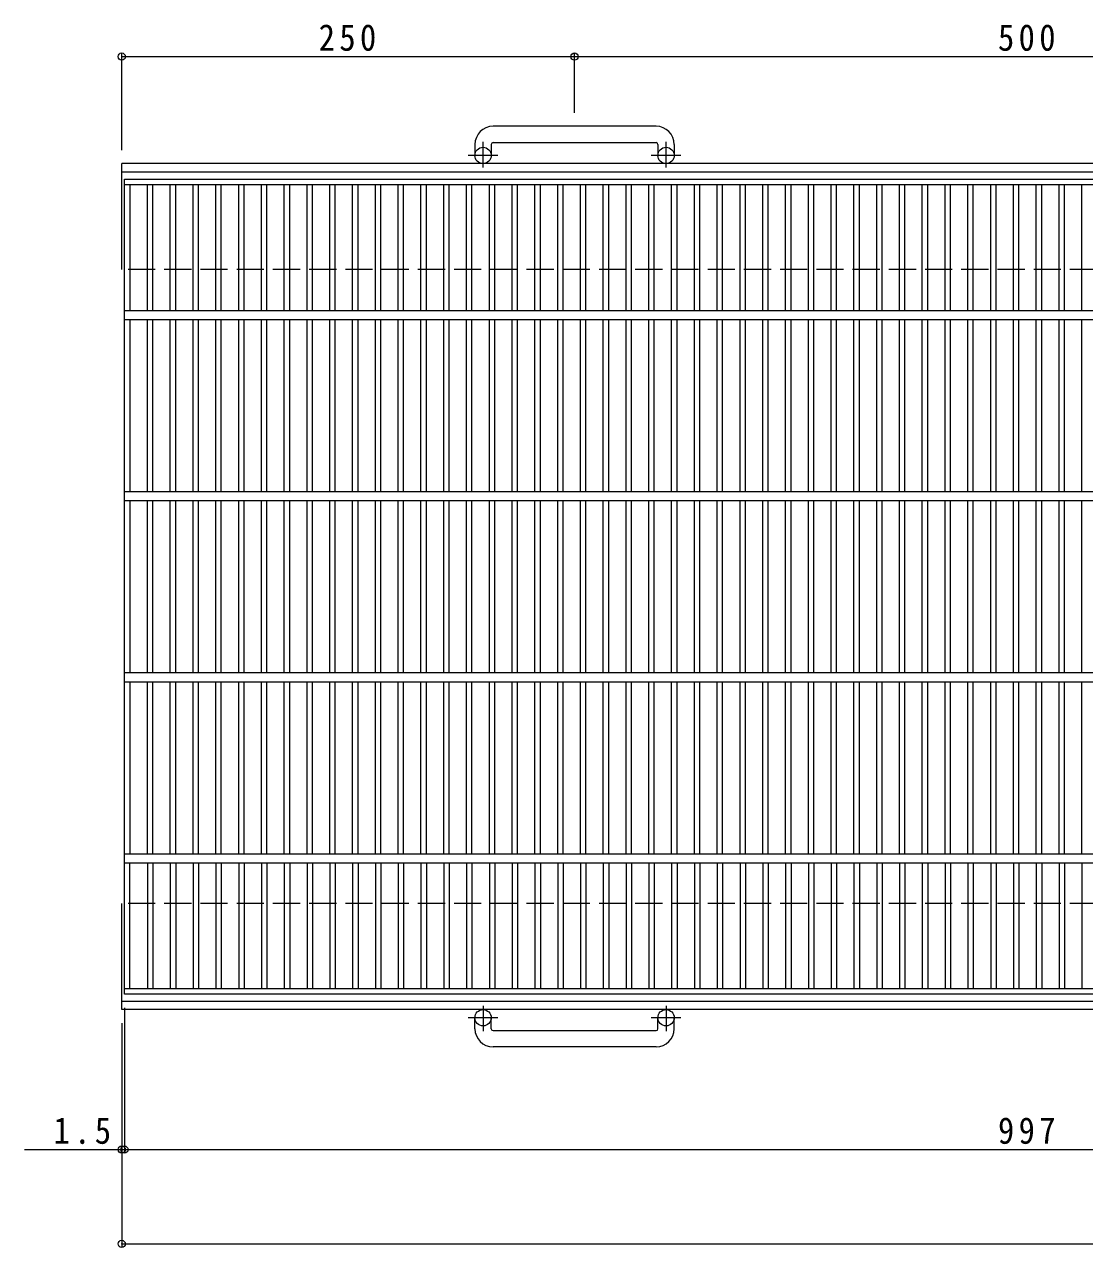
# Model space of a CAD drawing. Units: millimetres, scale not verified. Extents: x -890 to 876, y -687 to 640.
# Drawn here: x -890 to -305, y -189 to 486 of the extents above; entities that cross this region are included whole.
import ezdxf

# ---------------------------------------------------------------- set-up
doc = ezdxf.new("R2010")
doc.units = ezdxf.units.MM
doc.header["$LTSCALE"] = 5
doc.header["$PDMODE"] = 32
doc.header["$PDSIZE"] = 4
doc.linetypes.add('CHAIN1', pattern=[8, 5, -1, 1, -1])
doc.linetypes.add('DASHED3', pattern=[4, 3, -1])
for name, color, linetype, lineweight in [('A-1_ピット', 2, 'Continuous', 9), ('A-2_蓋', 3, 'Continuous', 9), ('A-4_寸法', 7, 'Continuous', 9)]:
    doc.layers.add(name, color=color, linetype=linetype, lineweight=lineweight)
doc.styles.add('ＭＳ ゴシック', font='')
doc.styles.get('ＭＳ ゴシック').set_extended_font_data('MS Gothic')

msp = doc.modelspace()

# ---------------------------------------------------------------- linework, layer by layer
at = {"layer": 'A-1_ピット'}
for p, q in [((-541.338, 430.235), (-631.338, 430.235)), ((-641.338, 420.235), (-641.338, 414.135)), ((-632.338, 420.235), (-632.338, 414.135)), ((-631.338, 421.234), (-541.338, 421.234)), ((-540.338, 420.235), (-540.338, 414.135)), ((-531.338, 420.235), (-531.338, 414.135)), ((-836.338, 351.135), (-836.338, 409.635)), ((262.162, 409.635), (-836.338, 409.635)), ((-836.338, 405.135), (262.162, 405.135)), ((-836.338, -57.365), (-836.338, 1.134)), ((262.162, -52.865), (-836.338, -52.865)), ((262.162, -57.365), (-836.338, -57.365)), ((-641.338, -67.965), (-641.338, -61.865)), ((-632.338, -67.965), (-632.338, -61.865)), ((-540.338, -67.965), (-540.338, -61.865)), ((-531.338, -67.965), (-531.338, -61.865)), ((-631.338, -68.964), (-541.338, -68.964)), ((-541.338, -77.965), (-631.338, -77.965))]:
    msp.add_line(p, q, dxfattribs=at)
at = {"layer": 'A-1_ピット', "linetype": 'CHAIN1'}
for p, q in [((-636.838, 407.528), (-636.838, 421.625)), ((-535.838, 407.528), (-535.838, 421.625)), ((-628.675, 414.135), (-645.082, 414.135)), ((-527.675, 414.135), (-544.082, 414.135)), ((-636.838, -55.257), (-636.838, -69.355)), ((-535.838, -55.257), (-535.838, -69.355)), ((-628.675, -61.865), (-645.082, -61.865)), ((-527.675, -61.865), (-544.082, -61.865))]:
    msp.add_line(p, q, dxfattribs=at)
at = {"layer": 'A-1_ピット', "linetype": 'DASHED3'}
for p, q in [((262.162, 351.135), (-836.338, 351.135)), ((262.162, 1.134), (-836.338, 1.134))]:
    msp.add_line(p, q, dxfattribs=at)
at = {"layer": 'A-1_ピット'}
for centre in [(-636.838, 414.135), (-535.838, 414.135), (-636.838, -61.865), (-535.838, -61.865)]:
    msp.add_circle(centre, 4.5, dxfattribs=at)
for centre, radius, start, end in [((-631.338, 420.235), 10, 90, 180), ((-541.338, 420.235), 10, 0, 90), ((-631.338, 420.235), 1, 90, 180), ((-541.338, 420.235), 1, 0, 90), ((-631.338, -67.965), 10, 180, 270), ((-631.338, -67.965), 1, 180, 270), ((-541.338, -67.965), 10, 270, 0), ((-541.338, -67.965), 1, 270, 0)]:
    msp.add_arc(centre, radius, start, end, dxfattribs=at)
at = {"layer": 'A-2_蓋'}
for p, q in [((-834.838, 401.135), (162.162, 401.135)), ((-834.838, -48.865), (-834.838, 401.135)), ((-834.838, 398.135), (162.162, 398.135)), ((-831.838, 398.134), (-831.838, 328.634)), ((-822.078, 328.634), (-822.078, 398.134)), ((-819.078, 328.634), (-819.078, 398.134)), ((-809.498, 328.634), (-809.498, 398.134)), ((-806.498, 328.634), (-806.498, 398.134)), ((-796.918, 328.634), (-796.918, 398.134)), ((-793.918, 328.634), (-793.918, 398.134)), ((-784.337, 328.634), (-784.337, 398.134)), ((-781.338, 328.634), (-781.338, 398.134)), ((-771.758, 328.634), (-771.758, 398.134)), ((-768.758, 328.634), (-768.758, 398.134)), ((-759.178, 328.634), (-759.178, 398.134)), ((-756.178, 328.634), (-756.178, 398.134)), ((-746.598, 328.634), (-746.598, 398.134)), ((-743.597, 328.634), (-743.597, 398.134)), ((-734.018, 328.634), (-734.018, 398.134)), ((-731.018, 328.634), (-731.018, 398.134)), ((-721.438, 328.634), (-721.438, 398.134)), ((-718.438, 328.634), (-718.438, 398.134)), ((-708.858, 328.634), (-708.858, 398.134)), ((-705.858, 328.634), (-705.858, 398.134)), ((-696.278, 328.634), (-696.278, 398.134)), ((-693.278, 328.634), (-693.278, 398.134)), ((-683.698, 328.634), (-683.698, 398.134)), ((-680.697, 328.634), (-680.697, 398.134)), ((-671.118, 328.634), (-671.118, 398.134)), ((-668.117, 328.634), (-668.117, 398.134)), ((-658.538, 328.634), (-658.538, 398.134)), ((-655.537, 328.634), (-655.537, 398.134)), ((-645.957, 328.634), (-645.957, 398.134)), ((-642.957, 328.634), (-642.957, 398.134)), ((-633.377, 328.634), (-633.377, 398.134)), ((-630.377, 328.634), (-630.377, 398.134)), ((-620.798, 328.634), (-620.798, 398.134)), ((-617.797, 328.634), (-617.797, 398.134)), ((-608.218, 328.634), (-608.218, 398.134)), ((-605.218, 328.634), (-605.218, 398.134)), ((-595.638, 328.634), (-595.638, 398.134)), ((-592.638, 328.634), (-592.638, 398.134)), ((-583.057, 328.634), (-583.057, 398.134)), ((-580.058, 328.634), (-580.058, 398.134)), ((-570.478, 328.634), (-570.478, 398.134)), ((-567.478, 328.634), (-567.478, 398.134)), ((-557.898, 328.634), (-557.898, 398.134)), ((-554.898, 328.634), (-554.898, 398.134)), ((-545.317, 328.634), (-545.317, 398.134)), ((-542.317, 328.634), (-542.317, 398.134)), ((-532.737, 328.634), (-532.737, 398.134)), ((-529.737, 328.634), (-529.737, 398.134)), ((-520.157, 328.634), (-520.157, 398.134)), ((-517.157, 328.634), (-517.157, 398.134)), ((-507.578, 328.634), (-507.578, 398.134)), ((-504.577, 328.634), (-504.577, 398.134)), ((-494.998, 328.634), (-494.998, 398.134)), ((-491.997, 328.634), (-491.997, 398.134)), ((-482.418, 328.634), (-482.418, 398.134)), ((-479.418, 328.634), (-479.418, 398.134)), ((-469.838, 328.634), (-469.838, 398.134)), ((-466.837, 328.634), (-466.837, 398.134)), ((-457.258, 328.634), (-457.258, 398.134)), ((-454.257, 328.634), (-454.257, 398.134)), ((-444.677, 328.634), (-444.677, 398.134)), ((-441.677, 328.634), (-441.677, 398.134)), ((-432.097, 328.634), (-432.097, 398.134)), ((-429.097, 328.634), (-429.097, 398.134)), ((-419.517, 328.634), (-419.517, 398.134)), ((-416.517, 328.634), (-416.517, 398.134)), ((-406.937, 328.634), (-406.937, 398.134)), ((-403.937, 328.634), (-403.937, 398.134)), ((-394.357, 328.634), (-394.357, 398.134)), ((-391.357, 328.634), (-391.357, 398.134)), ((-381.777, 328.634), (-381.777, 398.134)), ((-378.777, 328.634), (-378.777, 398.134)), ((-369.197, 328.634), (-369.197, 398.134)), ((-366.197, 328.634), (-366.197, 398.134)), ((-356.617, 328.634), (-356.617, 398.134)), ((-353.617, 328.634), (-353.617, 398.134)), ((-344.037, 328.634), (-344.037, 398.134)), ((-341.037, 328.634), (-341.037, 398.134)), ((-331.457, 328.634), (-331.457, 398.134)), ((-328.457, 328.634), (-328.457, 398.134)), ((-318.877, 328.634), (-318.877, 398.134)), ((-315.877, 328.634), (-315.877, 398.134)), ((-306.298, 328.634), (-306.298, 398.134)), ((-834.838, 328.634), (162.162, 328.634)), ((-834.838, 323.635), (162.162, 323.635)), ((-831.838, 323.635), (-831.838, 228.635)), ((-822.078, 228.635), (-822.078, 323.635)), ((-819.078, 228.635), (-819.078, 323.635)), ((-809.498, 228.635), (-809.498, 323.635)), ((-806.498, 228.635), (-806.498, 323.635)), ((-796.918, 228.635), (-796.918, 323.635)), ((-793.918, 228.635), (-793.918, 323.635)), ((-784.337, 228.635), (-784.337, 323.635)), ((-781.338, 228.635), (-781.338, 323.635)), ((-771.758, 228.635), (-771.758, 323.635)), ((-768.758, 228.635), (-768.758, 323.635)), ((-759.178, 228.635), (-759.178, 323.635)), ((-756.178, 228.635), (-756.178, 323.635)), ((-746.598, 228.635), (-746.598, 323.635)), ((-743.597, 228.635), (-743.597, 323.635)), ((-734.018, 228.635), (-734.018, 323.635)), ((-731.018, 228.635), (-731.018, 323.635)), ((-721.438, 228.635), (-721.438, 323.635)), ((-718.438, 228.635), (-718.438, 323.635)), ((-708.858, 228.635), (-708.858, 323.635)), ((-705.858, 228.635), (-705.858, 323.635)), ((-696.278, 228.635), (-696.278, 323.635)), ((-693.278, 228.635), (-693.278, 323.635)), ((-683.698, 228.635), (-683.698, 323.635)), ((-680.697, 228.635), (-680.697, 323.635)), ((-671.118, 228.635), (-671.118, 323.635)), ((-668.117, 228.635), (-668.117, 323.635)), ((-658.538, 228.635), (-658.538, 323.635)), ((-655.537, 228.635), (-655.537, 323.635)), ((-645.957, 228.635), (-645.957, 323.635)), ((-642.957, 228.635), (-642.957, 323.635)), ((-633.377, 228.635), (-633.377, 323.635)), ((-630.377, 228.635), (-630.377, 323.635)), ((-620.798, 228.635), (-620.798, 323.635)), ((-617.797, 228.635), (-617.797, 323.635)), ((-608.218, 228.635), (-608.218, 323.635)), ((-605.218, 228.635), (-605.218, 323.635)), ((-595.638, 228.635), (-595.638, 323.635)), ((-592.638, 228.635), (-592.638, 323.635)), ((-583.057, 228.635), (-583.057, 323.635)), ((-580.058, 228.635), (-580.058, 323.635)), ((-570.478, 228.635), (-570.478, 323.635)), ((-567.478, 228.635), (-567.478, 323.635)), ((-557.898, 228.635), (-557.898, 323.635)), ((-554.898, 228.635), (-554.898, 323.635)), ((-545.317, 228.635), (-545.317, 323.635)), ((-542.317, 228.635), (-542.317, 323.635)), ((-532.737, 228.635), (-532.737, 323.635)), ((-529.737, 228.635), (-529.737, 323.635)), ((-520.157, 228.635), (-520.157, 323.635)), ((-517.157, 228.635), (-517.157, 323.635)), ((-507.578, 228.635), (-507.578, 323.635)), ((-504.577, 228.635), (-504.577, 323.635)), ((-494.998, 228.635), (-494.998, 323.635)), ((-491.997, 228.635), (-491.997, 323.635)), ((-482.418, 228.635), (-482.418, 323.635)), ((-479.418, 228.635), (-479.418, 323.635)), ((-469.838, 228.635), (-469.838, 323.635)), ((-466.837, 228.635), (-466.837, 323.635)), ((-457.258, 228.635), (-457.258, 323.635)), ((-454.257, 228.635), (-454.257, 323.635)), ((-444.677, 228.635), (-444.677, 323.635)), ((-441.677, 228.635), (-441.677, 323.635)), ((-432.097, 228.635), (-432.097, 323.635)), ((-429.097, 228.635), (-429.097, 323.635)), ((-419.517, 228.635), (-419.517, 323.635)), ((-416.517, 228.635), (-416.517, 323.635)), ((-406.937, 228.635), (-406.937, 323.635)), ((-403.937, 228.635), (-403.937, 323.635)), ((-394.357, 228.635), (-394.357, 323.635)), ((-391.357, 228.635), (-391.357, 323.635)), ((-381.777, 228.635), (-381.777, 323.635)), ((-378.777, 228.635), (-378.777, 323.635)), ((-369.197, 228.635), (-369.197, 323.635)), ((-366.197, 228.635), (-366.197, 323.635)), ((-356.617, 228.635), (-356.617, 323.635)), ((-353.617, 228.635), (-353.617, 323.635)), ((-344.037, 228.635), (-344.037, 323.635)), ((-341.037, 228.635), (-341.037, 323.635)), ((-331.457, 228.635), (-331.457, 323.635)), ((-328.457, 228.635), (-328.457, 323.635)), ((-318.877, 228.635), (-318.877, 323.635)), ((-315.877, 228.635), (-315.877, 323.635)), ((-306.298, 228.635), (-306.298, 323.635)), ((-834.838, 228.635), (162.162, 228.635)), ((-834.838, 223.635), (162.162, 223.635)), ((-831.838, 223.635), (-831.838, 128.635)), ((-822.078, 128.635), (-822.078, 223.635)), ((-819.078, 128.635), (-819.078, 223.635)), ((-809.498, 128.635), (-809.498, 223.635)), ((-806.498, 128.635), (-806.498, 223.635)), ((-796.918, 128.635), (-796.918, 223.635)), ((-793.918, 128.635), (-793.918, 223.635)), ((-784.337, 128.635), (-784.337, 223.635)), ((-781.338, 128.635), (-781.338, 223.635)), ((-771.758, 128.635), (-771.758, 223.635)), ((-768.758, 128.635), (-768.758, 223.635)), ((-759.178, 128.635), (-759.178, 223.635)), ((-756.178, 128.635), (-756.178, 223.635)), ((-746.598, 128.635), (-746.598, 223.635)), ((-743.597, 128.635), (-743.597, 223.635)), ((-734.018, 128.635), (-734.018, 223.635)), ((-731.018, 128.635), (-731.018, 223.635)), ((-721.438, 128.635), (-721.438, 223.635)), ((-718.438, 128.635), (-718.438, 223.635)), ((-708.858, 128.635), (-708.858, 223.635)), ((-705.858, 128.635), (-705.858, 223.635)), ((-696.278, 128.635), (-696.278, 223.635)), ((-693.278, 128.635), (-693.278, 223.635)), ((-683.698, 128.635), (-683.698, 223.635)), ((-680.697, 128.635), (-680.697, 223.635)), ((-671.118, 128.635), (-671.118, 223.635)), ((-668.117, 128.635), (-668.117, 223.635)), ((-658.538, 128.635), (-658.538, 223.635)), ((-655.537, 128.635), (-655.537, 223.635)), ((-645.957, 128.635), (-645.957, 223.635)), ((-642.957, 128.635), (-642.957, 223.635)), ((-633.377, 128.635), (-633.377, 223.635)), ((-630.377, 128.635), (-630.377, 223.635)), ((-620.798, 128.635), (-620.798, 223.635)), ((-617.797, 128.635), (-617.797, 223.635)), ((-608.218, 128.635), (-608.218, 223.635)), ((-605.218, 128.635), (-605.218, 223.635)), ((-595.638, 128.635), (-595.638, 223.635)), ((-592.638, 128.635), (-592.638, 223.635)), ((-583.057, 128.635), (-583.057, 223.635)), ((-580.058, 128.635), (-580.058, 223.635)), ((-570.478, 128.635), (-570.478, 223.635)), ((-567.478, 128.635), (-567.478, 223.635)), ((-557.898, 128.635), (-557.898, 223.635)), ((-554.898, 128.635), (-554.898, 223.635)), ((-545.317, 128.635), (-545.317, 223.635)), ((-542.317, 128.635), (-542.317, 223.635)), ((-532.737, 128.635), (-532.737, 223.635)), ((-529.737, 128.635), (-529.737, 223.635)), ((-520.157, 128.635), (-520.157, 223.635)), ((-517.157, 128.635), (-517.157, 223.635)), ((-507.578, 128.635), (-507.578, 223.635)), ((-504.577, 128.635), (-504.577, 223.635)), ((-494.998, 128.635), (-494.998, 223.635)), ((-491.997, 128.635), (-491.997, 223.635)), ((-482.418, 128.635), (-482.418, 223.635)), ((-479.418, 128.635), (-479.418, 223.635)), ((-469.838, 128.635), (-469.838, 223.635)), ((-466.837, 128.635), (-466.837, 223.635)), ((-457.258, 128.635), (-457.258, 223.635)), ((-454.257, 128.635), (-454.257, 223.635)), ((-444.677, 128.635), (-444.677, 223.635)), ((-441.677, 128.635), (-441.677, 223.635)), ((-432.097, 128.635), (-432.097, 223.635)), ((-429.097, 128.635), (-429.097, 223.635)), ((-419.517, 128.635), (-419.517, 223.635)), ((-416.517, 128.635), (-416.517, 223.635)), ((-406.937, 128.635), (-406.937, 223.635)), ((-403.937, 128.635), (-403.937, 223.635)), ((-394.357, 128.635), (-394.357, 223.635)), ((-391.357, 128.635), (-391.357, 223.635)), ((-381.777, 128.635), (-381.777, 223.635)), ((-378.777, 128.635), (-378.777, 223.635)), ((-369.197, 128.635), (-369.197, 223.635)), ((-366.197, 128.635), (-366.197, 223.635)), ((-356.617, 128.635), (-356.617, 223.635)), ((-353.617, 128.635), (-353.617, 223.635)), ((-344.037, 128.635), (-344.037, 223.635)), ((-341.037, 128.635), (-341.037, 223.635)), ((-331.457, 128.635), (-331.457, 223.635)), ((-328.457, 128.635), (-328.457, 223.635)), ((-318.877, 128.635), (-318.877, 223.635)), ((-315.877, 128.635), (-315.877, 223.635)), ((-306.298, 128.635), (-306.298, 223.635)), ((-834.838, 128.635), (162.162, 128.635)), ((-834.838, 123.635), (162.162, 123.635)), ((-831.838, 123.635), (-831.838, 28.635)), ((-822.078, 28.635), (-822.078, 123.635)), ((-819.078, 28.635), (-819.078, 123.635)), ((-809.498, 28.635), (-809.498, 123.635)), ((-806.498, 28.635), (-806.498, 123.635)), ((-796.918, 28.635), (-796.918, 123.635)), ((-793.918, 28.635), (-793.918, 123.635)), ((-784.337, 28.635), (-784.337, 123.635)), ((-781.338, 28.635), (-781.338, 123.635)), ((-771.758, 28.635), (-771.758, 123.635)), ((-768.758, 28.635), (-768.758, 123.635)), ((-759.178, 28.635), (-759.178, 123.635)), ((-756.178, 28.635), (-756.178, 123.635)), ((-746.598, 28.635), (-746.598, 123.635)), ((-743.597, 28.635), (-743.597, 123.635)), ((-734.018, 28.635), (-734.018, 123.635)), ((-731.018, 28.635), (-731.018, 123.635)), ((-721.438, 28.635), (-721.438, 123.635)), ((-718.438, 28.635), (-718.438, 123.635)), ((-708.858, 28.635), (-708.858, 123.635)), ((-705.858, 28.635), (-705.858, 123.635)), ((-696.278, 28.635), (-696.278, 123.635)), ((-693.278, 28.635), (-693.278, 123.635)), ((-683.698, 28.635), (-683.698, 123.635)), ((-680.697, 28.635), (-680.697, 123.635)), ((-671.118, 28.635), (-671.118, 123.635)), ((-668.117, 28.635), (-668.117, 123.635)), ((-658.538, 28.635), (-658.538, 123.635)), ((-655.537, 28.635), (-655.537, 123.635)), ((-645.957, 28.635), (-645.957, 123.635)), ((-642.957, 28.635), (-642.957, 123.635)), ((-633.377, 28.635), (-633.377, 123.635)), ((-630.377, 28.635), (-630.377, 123.635)), ((-620.798, 28.635), (-620.798, 123.635)), ((-617.797, 28.635), (-617.797, 123.635)), ((-608.218, 28.635), (-608.218, 123.635)), ((-605.218, 28.635), (-605.218, 123.635)), ((-595.638, 28.635), (-595.638, 123.635)), ((-592.638, 28.635), (-592.638, 123.635)), ((-583.057, 28.635), (-583.057, 123.635)), ((-580.058, 28.635), (-580.058, 123.635)), ((-570.478, 28.635), (-570.478, 123.635)), ((-567.478, 28.635), (-567.478, 123.635)), ((-557.898, 28.635), (-557.898, 123.635)), ((-554.898, 28.635), (-554.898, 123.635)), ((-545.317, 28.635), (-545.317, 123.635)), ((-542.317, 28.635), (-542.317, 123.635)), ((-532.737, 28.635), (-532.737, 123.635)), ((-529.737, 28.635), (-529.737, 123.635)), ((-520.157, 28.635), (-520.157, 123.635)), ((-517.157, 28.635), (-517.157, 123.635)), ((-507.578, 28.635), (-507.578, 123.635)), ((-504.577, 28.635), (-504.577, 123.635)), ((-494.998, 28.635), (-494.998, 123.635)), ((-491.997, 28.635), (-491.997, 123.635)), ((-482.418, 28.635), (-482.418, 123.635)), ((-479.418, 28.635), (-479.418, 123.635)), ((-469.838, 28.635), (-469.838, 123.635)), ((-466.837, 28.635), (-466.837, 123.635)), ((-457.258, 28.635), (-457.258, 123.635)), ((-454.257, 28.635), (-454.257, 123.635)), ((-444.677, 28.635), (-444.677, 123.635)), ((-441.677, 28.635), (-441.677, 123.635)), ((-432.097, 28.635), (-432.097, 123.635)), ((-429.097, 28.635), (-429.097, 123.635)), ((-419.517, 28.635), (-419.517, 123.635)), ((-416.517, 28.635), (-416.517, 123.635)), ((-406.937, 28.635), (-406.937, 123.635)), ((-403.937, 28.635), (-403.937, 123.635)), ((-394.357, 28.635), (-394.357, 123.635)), ((-391.357, 28.635), (-391.357, 123.635)), ((-381.777, 28.635), (-381.777, 123.635)), ((-378.777, 28.635), (-378.777, 123.635)), ((-369.197, 28.635), (-369.197, 123.635)), ((-366.197, 28.635), (-366.197, 123.635)), ((-356.617, 28.635), (-356.617, 123.635)), ((-353.617, 28.635), (-353.617, 123.635)), ((-344.037, 28.635), (-344.037, 123.635)), ((-341.037, 28.635), (-341.037, 123.635)), ((-331.457, 28.635), (-331.457, 123.635)), ((-328.457, 28.635), (-328.457, 123.635)), ((-318.877, 28.635), (-318.877, 123.635)), ((-315.877, 28.635), (-315.877, 123.635)), ((-306.298, 28.635), (-306.298, 123.635)), ((-834.838, 28.635), (162.162, 28.635)), ((-834.838, 23.635), (162.162, 23.635)), ((-831.838, -45.865), (-831.838, 23.635)), ((-822.078, 23.635), (-822.078, -45.865)), ((-819.078, 23.635), (-819.078, -45.865)), ((-809.498, 23.635), (-809.498, -45.865)), ((-806.498, 23.635), (-806.498, -45.865)), ((-796.918, 23.635), (-796.918, -45.865)), ((-793.918, 23.635), (-793.918, -45.865)), ((-784.337, 23.635), (-784.337, -45.865)), ((-781.338, 23.635), (-781.338, -45.865)), ((-771.758, 23.635), (-771.758, -45.865)), ((-768.758, 23.635), (-768.758, -45.865)), ((-759.178, 23.635), (-759.178, -45.865)), ((-756.178, 23.635), (-756.178, -45.865)), ((-746.598, 23.635), (-746.598, -45.865)), ((-743.597, 23.635), (-743.597, -45.865)), ((-734.018, 23.635), (-734.018, -45.865)), ((-731.018, 23.635), (-731.018, -45.865)), ((-721.438, 23.635), (-721.438, -45.865)), ((-718.438, 23.635), (-718.438, -45.865)), ((-708.858, 23.635), (-708.858, -45.865)), ((-705.858, 23.635), (-705.858, -45.865)), ((-696.278, 23.635), (-696.278, -45.865)), ((-693.278, 23.635), (-693.278, -45.865)), ((-683.698, 23.635), (-683.698, -45.865)), ((-680.697, 23.635), (-680.697, -45.865)), ((-671.118, 23.635), (-671.118, -45.865)), ((-668.117, 23.635), (-668.117, -45.865)), ((-658.538, 23.635), (-658.538, -45.865)), ((-655.537, 23.635), (-655.537, -45.865)), ((-645.957, 23.635), (-645.957, -45.865)), ((-642.957, 23.635), (-642.957, -45.865)), ((-633.377, 23.635), (-633.377, -45.865)), ((-630.377, 23.635), (-630.377, -45.865)), ((-620.798, 23.635), (-620.798, -45.865)), ((-617.797, 23.635), (-617.797, -45.865)), ((-608.218, 23.635), (-608.218, -45.865)), ((-605.218, 23.635), (-605.218, -45.865)), ((-595.638, 23.635), (-595.638, -45.865)), ((-592.638, 23.635), (-592.638, -45.865)), ((-583.057, 23.635), (-583.057, -45.865)), ((-580.058, 23.635), (-580.058, -45.865)), ((-570.478, 23.635), (-570.478, -45.865)), ((-567.478, 23.635), (-567.478, -45.865)), ((-557.898, 23.635), (-557.898, -45.865)), ((-554.898, 23.635), (-554.898, -45.865)), ((-545.317, 23.635), (-545.317, -45.865)), ((-542.317, 23.635), (-542.317, -45.865)), ((-532.737, 23.635), (-532.737, -45.865)), ((-529.737, 23.635), (-529.737, -45.865)), ((-520.157, 23.635), (-520.157, -45.865)), ((-517.157, 23.635), (-517.157, -45.865)), ((-507.578, 23.635), (-507.578, -45.865)), ((-504.577, 23.635), (-504.577, -45.865)), ((-494.998, 23.635), (-494.998, -45.865)), ((-491.997, 23.635), (-491.997, -45.865)), ((-482.418, 23.635), (-482.418, -45.865)), ((-479.418, 23.635), (-479.418, -45.865)), ((-469.838, 23.635), (-469.838, -45.865)), ((-466.837, 23.635), (-466.837, -45.865)), ((-457.258, 23.635), (-457.258, -45.865)), ((-454.257, 23.635), (-454.257, -45.865)), ((-444.677, 23.635), (-444.677, -45.865)), ((-441.677, 23.635), (-441.677, -45.865)), ((-432.097, 23.635), (-432.097, -45.865)), ((-429.097, 23.635), (-429.097, -45.865)), ((-419.517, 23.635), (-419.517, -45.865)), ((-416.517, 23.635), (-416.517, -45.865)), ((-406.937, 23.635), (-406.937, -45.865)), ((-403.937, 23.635), (-403.937, -45.865)), ((-394.357, 23.635), (-394.357, -45.865)), ((-391.357, 23.635), (-391.357, -45.865)), ((-381.777, 23.635), (-381.777, -45.865)), ((-378.777, 23.635), (-378.777, -45.865)), ((-369.197, 23.635), (-369.197, -45.865)), ((-366.197, 23.635), (-366.197, -45.865)), ((-356.617, 23.635), (-356.617, -45.865)), ((-353.617, 23.635), (-353.617, -45.865)), ((-344.037, 23.635), (-344.037, -45.865)), ((-341.037, 23.635), (-341.037, -45.865)), ((-331.457, 23.635), (-331.457, -45.865)), ((-328.457, 23.635), (-328.457, -45.865)), ((-318.877, 23.635), (-318.877, -45.865)), ((-315.877, 23.635), (-315.877, -45.865)), ((-306.298, 23.635), (-306.298, -45.865)), ((162.162, -45.865), (-834.838, -45.865)), ((162.162, -48.865), (-834.838, -48.865))]:
    msp.add_line(p, q, dxfattribs=at)
at = {"layer": 'A-4_寸法'}
for p, q in [((-836.338, 417.135), (-836.338, 470.203)), ((-836.338, 468.703), (262.162, 468.703)), ((-586.338, 437.735), (-586.338, 470.203)), ((-834.838, -56.365), (-834.838, -136.164)), ((-836.338, -64.865), (-836.338, -188.203)), ((-890.013, -134.664), (262.162, -134.664)), ((-836.338, -186.703), (262.162, -186.703))]:
    msp.add_line(p, q, dxfattribs=at)
for p in [(-836.338, 468.703), (-586.338, 468.703), (-836.338, -134.664), (-834.838, -134.664), (-836.338, -186.703)]:
    msp.add_point(p, dxfattribs=at)

# ---------------------------------------------------------------- texts
at = {"layer": 'A-4_寸法', "color": 2, "char_height": 14.66, "attachment_point": 7, "style": 'ＭＳ ゴシック'}
for s, insert in [('\\T1.27;\\W0.9;250', (-727.588, 471.703)), ('\\T1.27;\\W0.9;500', (-352.588, 471.703)), ('\\T1.27;\\W0.9;1.5', (-873.969, -131.664)), ('\\T1.27;\\W0.9;997', (-352.588, -131.664))]:
    msp.add_mtext(s, dxfattribs=dict(at, insert=insert))

doc.saveas('drawing.dxf')
